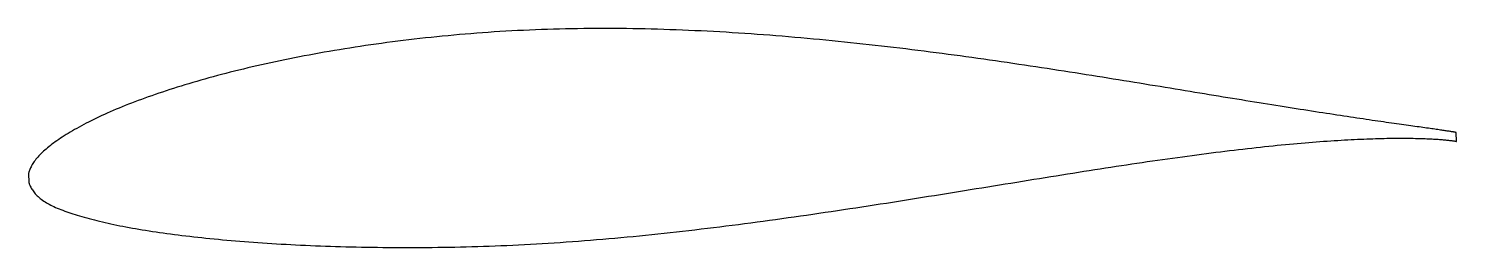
# Model space of a CAD drawing. Header units: metres. Extents: x -18.2 to 36.9, y -3.1 to 5.3.
import ezdxf

# ---------------------------------------------------------------- set-up
doc = ezdxf.new("R2010")
doc.units = ezdxf.units.M

msp = doc.modelspace()

# ---------------------------------------------------------------- linework, layer by layer
msp.add_lwpolyline([(36.894, 1.294), (36.893, 1.295), (36.89, 1.296), (36.884, 1.297), (36.877, 1.299), (36.867, 1.301), (36.856, 1.303), (36.842, 1.306), (36.826, 1.309), (36.808, 1.312), (36.788, 1.316), (36.766, 1.319), (36.742, 1.323), (36.716, 1.328), (36.687, 1.332), (36.657, 1.337), (36.624, 1.342), (36.589, 1.348), (36.553, 1.353), (36.514, 1.359), (36.473, 1.365), (36.43, 1.372), (36.385, 1.378), (36.338, 1.385), (36.288, 1.392), (36.237, 1.4), (36.184, 1.407), (36.128, 1.415), (36.071, 1.423), (36.012, 1.432), (35.95, 1.44), (35.886, 1.449), (35.821, 1.458), (35.753, 1.468), (35.684, 1.478), (35.612, 1.488), (35.538, 1.498), (35.463, 1.509), (35.385, 1.519), (35.305, 1.531), (35.224, 1.542), (35.14, 1.554), (35.054, 1.566), (34.967, 1.578), (34.877, 1.591), (34.786, 1.604), (34.692, 1.617), (34.597, 1.63), (34.5, 1.644), (34.401, 1.658), (34.299, 1.673), (34.196, 1.687), (34.091, 1.703), (33.984, 1.718), (33.876, 1.734), (33.765, 1.75), (33.652, 1.766), (33.538, 1.783), (33.422, 1.8), (33.304, 1.818), (33.184, 1.835), (33.062, 1.853), (32.938, 1.872), (32.813, 1.891), (32.686, 1.91), (32.557, 1.929), (32.426, 1.949), (32.294, 1.969), (32.159, 1.99), (32.023, 2.011), (31.886, 2.032), (31.746, 2.053), (31.605, 2.075), (31.462, 2.098), (31.317, 2.12), (31.171, 2.143), (31.023, 2.166), (30.873, 2.19), (30.722, 2.214), (30.569, 2.238), (30.414, 2.262), (30.258, 2.287), (30.1, 2.312), (29.941, 2.338), (29.78, 2.364), (29.617, 2.39), (29.453, 2.416), (29.288, 2.443), (29.12, 2.47), (28.952, 2.497), (28.781, 2.525), (28.61, 2.553), (28.436, 2.581), (28.262, 2.609), (28.086, 2.638), (27.908, 2.667), (27.729, 2.696), (27.549, 2.726), (27.367, 2.756), (27.184, 2.786), (26.999, 2.816), (26.813, 2.847), (26.626, 2.878), (26.437, 2.908), (26.248, 2.94), (26.056, 2.971), (25.864, 3.003), (25.67, 3.035), (25.475, 3.067), (25.279, 3.099), (25.081, 3.131), (24.883, 3.164), (24.683, 3.196), (24.482, 3.229), (24.28, 3.262), (24.076, 3.295), (23.872, 3.328), (23.666, 3.361), (23.459, 3.394), (23.252, 3.428), (23.043, 3.461), (22.833, 3.495), (22.622, 3.528), (22.41, 3.562), (22.197, 3.595), (21.983, 3.629), (21.768, 3.662), (21.552, 3.696), (21.336, 3.729), (21.118, 3.763), (20.899, 3.796), (20.68, 3.83), (20.459, 3.863), (20.238, 3.896), (20.016, 3.929), (19.793, 3.962), (19.569, 3.995), (19.345, 4.028), (19.12, 4.06), (18.894, 4.092), (18.667, 4.125), (18.44, 4.157), (18.212, 4.189), (17.983, 4.22), (17.753, 4.252), (17.523, 4.283), (17.293, 4.314), (17.061, 4.345), (16.829, 4.375), (16.597, 4.405), (16.364, 4.435), (16.13, 4.465), (15.896, 4.494), (15.662, 4.523), (15.427, 4.551), (15.191, 4.579), (14.955, 4.607), (14.719, 4.634), (14.482, 4.661), (14.245, 4.688), (14.007, 4.714), (13.769, 4.74), (13.531, 4.765), (13.293, 4.79), (13.054, 4.815), (12.815, 4.838), (12.575, 4.862), (12.336, 4.885), (12.096, 4.907), (11.856, 4.93), (11.616, 4.951), (11.375, 4.972), (11.135, 4.993), (10.894, 5.013), (10.653, 5.032), (10.413, 5.051), (10.172, 5.069), (9.931, 5.087), (9.69, 5.104), (9.449, 5.121), (9.207, 5.137), (8.966, 5.152), (8.725, 5.167), (8.485, 5.181), (8.244, 5.194), (8.003, 5.207), (7.762, 5.219), (7.522, 5.23), (7.281, 5.241), (7.041, 5.251), (6.801, 5.26), (6.561, 5.269), (6.322, 5.277), (6.082, 5.284), (5.843, 5.29), (5.605, 5.296), (5.366, 5.301), (5.128, 5.305), (4.89, 5.308), (4.653, 5.311), (4.416, 5.312), (4.179, 5.313), (3.942, 5.313), (3.707, 5.313), (3.471, 5.312), (3.236, 5.31), (3.002, 5.306), (2.768, 5.303), (2.534, 5.298), (2.301, 5.292), (2.069, 5.286), (1.837, 5.279), (1.606, 5.271), (1.375, 5.263), (1.145, 5.253), (0.916, 5.243), (0.687, 5.232), (0.459, 5.22), (0.231, 5.207), (0.005, 5.194), (-0.221, 5.179), (-0.446, 5.164), (-0.671, 5.148), (-0.894, 5.131), (-1.117, 5.114), (-1.339, 5.096), (-1.561, 5.077), (-1.781, 5.057), (-2, 5.037), (-2.219, 5.015), (-2.437, 4.994), (-2.654, 4.971), (-2.87, 4.948), (-3.085, 4.924), (-3.299, 4.9), (-3.512, 4.875), (-3.724, 4.849), (-3.935, 4.822), (-4.145, 4.795), (-4.354, 4.768), (-4.562, 4.74), (-4.768, 4.711), (-4.974, 4.682), (-5.179, 4.652), (-5.383, 4.622), (-5.585, 4.591), (-5.786, 4.56), (-5.986, 4.528), (-6.185, 4.495), (-6.383, 4.462), (-6.58, 4.429), (-6.775, 4.395), (-6.969, 4.361), (-7.162, 4.326), (-7.354, 4.29), (-7.544, 4.254), (-7.733, 4.218), (-7.921, 4.181), (-8.107, 4.144), (-8.292, 4.106), (-8.476, 4.068), (-8.658, 4.029), (-8.839, 3.99), (-9.019, 3.951), (-9.197, 3.911), (-9.374, 3.871), (-9.549, 3.83), (-9.723, 3.789), (-9.895, 3.748), (-10.066, 3.706), (-10.236, 3.664), (-10.404, 3.622), (-10.57, 3.579), (-10.735, 3.536), (-10.899, 3.493), (-11.061, 3.449), (-11.221, 3.406), (-11.38, 3.361), (-11.537, 3.317), (-11.692, 3.272), (-11.846, 3.227), (-11.999, 3.182), (-12.15, 3.137), (-12.299, 3.091), (-12.446, 3.046), (-12.592, 3), (-12.736, 2.953), (-12.878, 2.907), (-13.019, 2.86), (-13.158, 2.813), (-13.296, 2.766), (-13.431, 2.719), (-13.565, 2.672), (-13.697, 2.625), (-13.828, 2.577), (-13.956, 2.529), (-14.083, 2.481), (-14.208, 2.433), (-14.331, 2.385), (-14.453, 2.337), (-14.572, 2.289), (-14.69, 2.24), (-14.806, 2.192), (-14.92, 2.143), (-15.033, 2.094), (-15.143, 2.045), (-15.252, 1.996), (-15.358, 1.947), (-15.463, 1.898), (-15.566, 1.849), (-15.667, 1.8), (-15.766, 1.751), (-15.863, 1.701), (-15.959, 1.652), (-16.052, 1.603), (-16.144, 1.554), (-16.233, 1.505), (-16.321, 1.456), (-16.406, 1.407), (-16.49, 1.358), (-16.572, 1.31), (-16.651, 1.262), (-16.729, 1.214), (-16.805, 1.166), (-16.879, 1.118), (-16.95, 1.071), (-17.02, 1.024), (-17.088, 0.977), (-17.154, 0.931), (-17.218, 0.885), (-17.28, 0.839), (-17.339, 0.793), (-17.397, 0.748), (-17.453, 0.703), (-17.507, 0.658), (-17.558, 0.613), (-17.608, 0.569), (-17.655, 0.524), (-17.701, 0.48), (-17.744, 0.436), (-17.786, 0.393), (-17.825, 0.349), (-17.862, 0.306), (-17.898, 0.263), (-17.931, 0.22), (-17.962, 0.178), (-17.991, 0.136), (-18.018, 0.095), (-18.043, 0.054), (-18.066, 0.014), (-18.086, -0.025), (-18.105, -0.064), (-18.122, -0.101), (-18.136, -0.137), (-18.149, -0.171), (-18.159, -0.202), (-18.168, -0.23), (-18.174, -0.255), (-18.179, -0.273), (-18.182, -0.286), (-18.172, -0.638), (-18.17, -0.64), (-18.167, -0.649), (-18.161, -0.662), (-18.153, -0.682), (-18.143, -0.709), (-18.131, -0.741), (-18.116, -0.775), (-18.099, -0.812), (-18.08, -0.849), (-18.059, -0.887), (-18.036, -0.925), (-18.01, -0.963), (-17.983, -1), (-17.953, -1.038), (-17.922, -1.075), (-17.888, -1.111), (-17.853, -1.147), (-17.815, -1.182), (-17.775, -1.217), (-17.733, -1.251), (-17.689, -1.285), (-17.643, -1.318), (-17.595, -1.351), (-17.545, -1.383), (-17.493, -1.415), (-17.439, -1.446), (-17.383, -1.477), (-17.325, -1.508), (-17.265, -1.537), (-17.203, -1.567), (-17.139, -1.596), (-17.072, -1.625), (-17.004, -1.653), (-16.934, -1.681), (-16.862, -1.709), (-16.787, -1.737), (-16.711, -1.764), (-16.633, -1.792), (-16.553, -1.819), (-16.471, -1.846), (-16.387, -1.873), (-16.301, -1.9), (-16.212, -1.927), (-16.123, -1.953), (-16.031, -1.98), (-15.937, -2.006), (-15.841, -2.032), (-15.743, -2.058), (-15.644, -2.084), (-15.542, -2.11), (-15.439, -2.135), (-15.333, -2.16), (-15.226, -2.185), (-15.117, -2.21), (-15.006, -2.234), (-14.893, -2.258), (-14.779, -2.282), (-14.662, -2.306), (-14.544, -2.329), (-14.424, -2.352), (-14.302, -2.374), (-14.178, -2.396), (-14.053, -2.418), (-13.926, -2.44), (-13.797, -2.461), (-13.666, -2.482), (-13.533, -2.503), (-13.399, -2.524), (-13.263, -2.544), (-13.125, -2.564), (-12.986, -2.584), (-12.845, -2.603), (-12.702, -2.623), (-12.557, -2.641), (-12.411, -2.66), (-12.263, -2.678), (-12.114, -2.696), (-11.963, -2.714), (-11.81, -2.732), (-11.655, -2.749), (-11.5, -2.765), (-11.342, -2.782), (-11.183, -2.798), (-11.022, -2.814), (-10.86, -2.83), (-10.696, -2.845), (-10.531, -2.86), (-10.364, -2.875), (-10.196, -2.889), (-10.026, -2.903), (-9.855, -2.917), (-9.682, -2.93), (-9.508, -2.943), (-9.332, -2.955), (-9.155, -2.968), (-8.977, -2.98), (-8.797, -2.991), (-8.616, -3.002), (-8.433, -3.013), (-8.249, -3.024), (-8.064, -3.034), (-7.877, -3.043), (-7.69, -3.052), (-7.5, -3.061), (-7.31, -3.07), (-7.118, -3.078), (-6.925, -3.085), (-6.731, -3.092), (-6.536, -3.099), (-6.339, -3.105), (-6.141, -3.111), (-5.942, -3.116), (-5.742, -3.121), (-5.541, -3.126), (-5.338, -3.13), (-5.135, -3.134), (-4.93, -3.137), (-4.724, -3.139), (-4.518, -3.142), (-4.31, -3.143), (-4.101, -3.145), (-3.891, -3.146), (-3.68, -3.146), (-3.468, -3.146), (-3.255, -3.146), (-3.041, -3.145), (-2.827, -3.143), (-2.611, -3.141), (-2.394, -3.139), (-2.177, -3.136), (-1.959, -3.132), (-1.74, -3.128), (-1.52, -3.123), (-1.299, -3.118), (-1.077, -3.112), (-0.855, -3.105), (-0.631, -3.098), (-0.408, -3.09), (-0.183, -3.082), (0.043, -3.073), (0.269, -3.064), (0.495, -3.053), (0.723, -3.042), (0.951, -3.031), (1.18, -3.019), (1.409, -3.006), (1.639, -2.993), (1.869, -2.978), (2.1, -2.964), (2.332, -2.948), (2.564, -2.932), (2.797, -2.916), (3.03, -2.899), (3.263, -2.881), (3.497, -2.862), (3.732, -2.843), (3.967, -2.823), (4.202, -2.803), (4.437, -2.782), (4.673, -2.761), (4.91, -2.739), (5.147, -2.716), (5.384, -2.693), (5.621, -2.669), (5.858, -2.645), (6.096, -2.62), (6.334, -2.594), (6.573, -2.569), (6.811, -2.542), (7.05, -2.515), (7.288, -2.488), (7.528, -2.46), (7.767, -2.432), (8.006, -2.403), (8.245, -2.374), (8.485, -2.344), (8.724, -2.314), (8.964, -2.284), (9.203, -2.253), (9.443, -2.222), (9.682, -2.19), (9.922, -2.158), (10.161, -2.126), (10.4, -2.093), (10.64, -2.06), (10.879, -2.027), (11.118, -1.994), (11.357, -1.96), (11.596, -1.926), (11.834, -1.892), (12.073, -1.857), (12.311, -1.822), (12.549, -1.787), (12.787, -1.752), (13.024, -1.717), (13.262, -1.681), (13.498, -1.646), (13.735, -1.61), (13.971, -1.573), (14.207, -1.537), (14.443, -1.501), (14.678, -1.465), (14.913, -1.428), (15.147, -1.391), (15.381, -1.354), (15.614, -1.318), (15.847, -1.281), (16.08, -1.244), (16.312, -1.207), (16.543, -1.17), (16.774, -1.132), (17.004, -1.095), (17.234, -1.058), (17.463, -1.021), (17.692, -0.984), (17.92, -0.947), (18.147, -0.91), (18.373, -0.873), (18.599, -0.837), (18.825, -0.8), (19.049, -0.763), (19.273, -0.727), (19.496, -0.691), (19.718, -0.655), (19.94, -0.619), (20.16, -0.583), (20.38, -0.547), (20.599, -0.512), (20.817, -0.477), (21.035, -0.441), (21.251, -0.407), (21.467, -0.372), (21.681, -0.338), (21.895, -0.304), (22.108, -0.27), (22.32, -0.236), (22.53, -0.203), (22.74, -0.17), (22.949, -0.138), (23.157, -0.105), (23.364, -0.073), (23.569, -0.042), (23.774, -0.01), (23.978, 0.02), (24.18, 0.051), (24.381, 0.081), (24.581, 0.111), (24.781, 0.141), (24.978, 0.17), (25.175, 0.198), (25.371, 0.227), (25.565, 0.254), (25.758, 0.282), (25.95, 0.309), (26.141, 0.336), (26.33, 0.362), (26.518, 0.387), (26.705, 0.412), (26.89, 0.437), (27.074, 0.461), (27.257, 0.485), (27.439, 0.508), (27.619, 0.531), (27.798, 0.554), (27.975, 0.576), (28.151, 0.597), (28.325, 0.618), (28.499, 0.638), (28.67, 0.658), (28.84, 0.678), (29.009, 0.697), (29.176, 0.715), (29.342, 0.733), (29.506, 0.751), (29.669, 0.768), (29.83, 0.785), (29.99, 0.801), (30.148, 0.816), (30.305, 0.831), (30.46, 0.846), (30.613, 0.86), (30.765, 0.874), (30.915, 0.887), (31.063, 0.9), (31.21, 0.912), (31.355, 0.923), (31.499, 0.935), (31.641, 0.946), (31.781, 0.956), (31.92, 0.966), (32.056, 0.975), (32.191, 0.984), (32.325, 0.993), (32.456, 1.001), (32.586, 1.008), (32.714, 1.016), (32.841, 1.022), (32.965, 1.028), (33.088, 1.034), (33.209, 1.04), (33.328, 1.045), (33.446, 1.049), (33.561, 1.054), (33.675, 1.057), (33.787, 1.061), (33.897, 1.064), (34.005, 1.067), (34.112, 1.069), (34.216, 1.071), (34.318, 1.073), (34.419, 1.074), (34.518, 1.075), (34.615, 1.076), (34.71, 1.076), (34.803, 1.076), (34.894, 1.076), (34.983, 1.075), (35.07, 1.074), (35.155, 1.073), (35.239, 1.072), (35.32, 1.07), (35.399, 1.069), (35.477, 1.067), (35.552, 1.064), (35.626, 1.062), (35.697, 1.059), (35.766, 1.057), (35.834, 1.054), (35.899, 1.05), (35.963, 1.047), (36.024, 1.044), (36.083, 1.04), (36.141, 1.037), (36.196, 1.033), (36.249, 1.029), (36.3, 1.025), (36.349, 1.021), (36.396, 1.017), (36.441, 1.013), (36.484, 1.009), (36.525, 1.005), (36.564, 1.001), (36.601, 0.997), (36.635, 0.993), (36.668, 0.989), (36.698, 0.985), (36.727, 0.981), (36.753, 0.978), (36.777, 0.974), (36.799, 0.971), (36.819, 0.968), (36.837, 0.965), (36.853, 0.962), (36.867, 0.959), (36.878, 0.957), (36.888, 0.955), (36.895, 0.953), (36.901, 0.951), (36.904, 0.951), (36.905, 0.95)], close=True)

doc.saveas('drawing.dxf')
